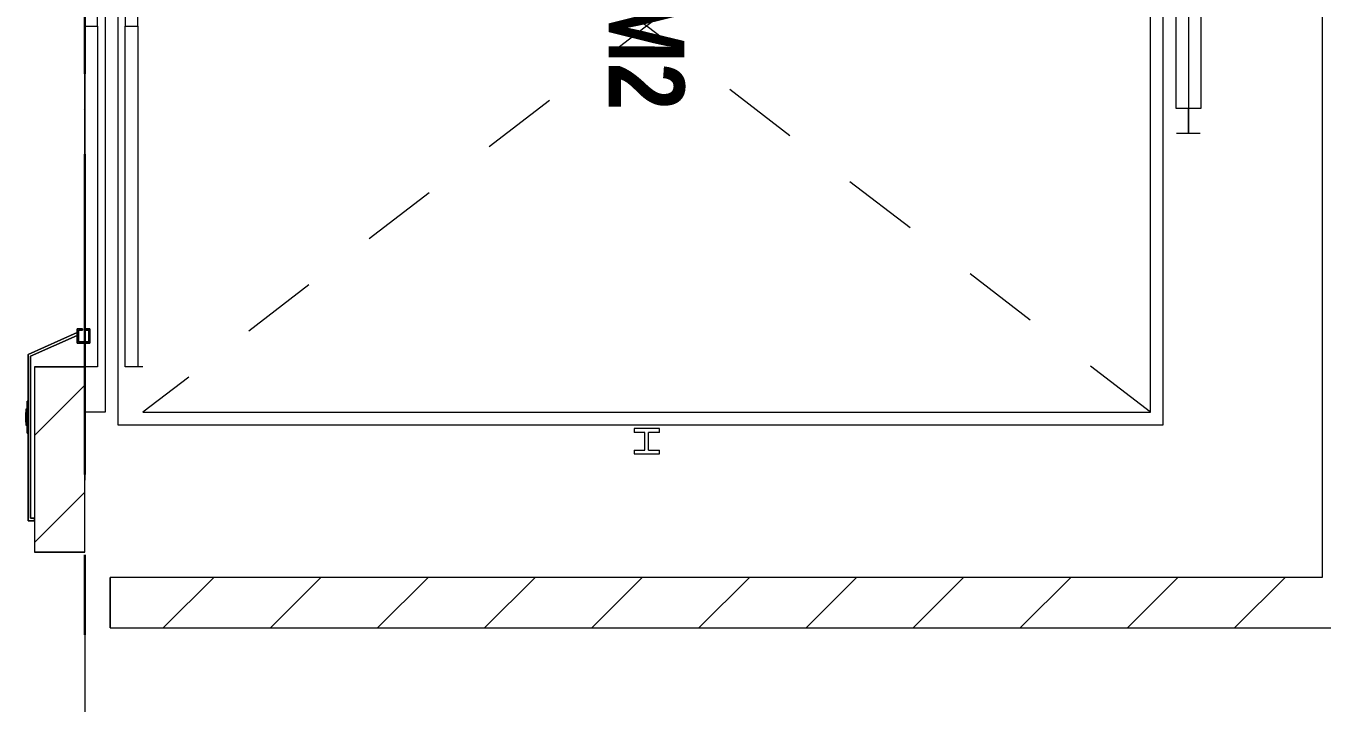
# Model space of a CAD drawing. Header units: millimetres. Extents: x -4000 to 187956, y -58990 to 162485.
# Drawn here: x 32766 to 37899, y 10102 to 12785 of the extents above; entities that cross this region are included whole.
import ezdxf

# ---------------------------------------------------------------- set-up
doc = ezdxf.new("R2010")
doc.units = ezdxf.units.MM
for name, pattern in [('Dash', [600, 300, -300]), ('Dash_2_', [635, 317.5, -317.5]), ('Grid Line', [2222.5, 1270, -317.5, 317.5, -317.5]), ('Grid Line 12_5mm', [2150, 1250, -300, 300, -300])]:
    doc.linetypes.add(name, pattern=pattern)
for name, color, linetype, lineweight in [('A-ANNO-NOTE', 131, 'Continuous', 9), ('A-DETL-GENF', 92, 'Continuous', 9), ('A-DOOR', 31, 'Continuous', 13), ('A-DOOR-HDLN', 31, 'Dash_2_', 13), ('A-WALL', 113, 'Continuous', 13), ('A-WALL-PATT', 111, 'Continuous', 13), ('S-GRID', 1, 'Continuous', 30)]:
    doc.layers.add(name, color=color, linetype=linetype, lineweight=lineweight)
doc.styles.add('Arial_B', font='arialbd.ttf', dxfattribs={"width": 0.8, "height": 300})
pattern_1 = [(45, (0, 0), (-212.132, 212.132), [])]

# ---------------------------------------------------------------- blocks, each defined once
blk = doc.blocks.new('VSC-THANG MÁY 2 - 2700-V705-0_000')
at = {"layer": 'A-DOOR', "lineweight": 9, "transparency": 33554534}
h = blk.add_hatch(color=256, dxfattribs=at)
h.paths.add_polyline_path([(1330.9, 85), (1330.9, 135), (1275, 135), (1275, 120), (1280, 120), (1280, 130), (1325.9, 130), (1325.9, 90), (1280, 90), (1280, 105), (1275, 105), (1275, 85)])
h.paths.add_polyline_path([(-1125, 120), (-1125, 135), (-1180.9, 135), (-1180.9, 85), (-1125, 85), (-1125, 105), (-1130, 105), (-1130, 90), (-1175.9, 90), (-1175.9, 130), (-1130, 130), (-1130, 120)])
at = {"layer": 'A-DOOR', "lineweight": 9}
h = blk.add_hatch(dxfattribs=at)
h.set_pattern_fill('FP_23', color=256, style=0, pattern_type=2)
h.set_pattern_definition([(135, (12859.95, -32885), (-449.013, -449.013), []), (135, (12859.95, -32726.25), (-898.026, 6e-14), []), (135, (12859.95, -33043.75), (-898.026, 6e-14), [])])
h.paths.add_polyline_path([(1275, 113), (1275, 115), (75, 115), (75, 113), (427.6, 113)])
h.paths.add_polyline_path([(74.2, 113), (74.2, 115), (-1125, 115), (-1125, 113), (-740.4, 113)])
at = {"layer": 'A-DETL-GENF', "color": 250}
for p, q in [((1670, 2390), (1670, 2290)), ((1685, 2390), (1670, 2390)), ((1685, 2390), (1685, 2347.5)), ((1770, 2390), (1755, 2390)), ((1755, 2347.5), (1755, 2390)), ((1770, 2290), (1770, 2390)), ((1755, 2347.5), (1685, 2347.5)), ((1755, 2332.5), (1685, 2332.5)), ((1685, 2332.5), (1685, 2290)), ((1755, 2290), (1755, 2332.5)), ((1670, 2290), (1685, 2290)), ((1755, 2290), (1770, 2290))]:
    blk.add_line(p, q, dxfattribs=at)
at = {"layer": 'A-DOOR', "lineweight": 9}
blk.add_line((1605, 4335), (-1455, 4335), dxfattribs=at)
at = {"layer": 'A-DOOR', "color": 5, "lineweight": 15}
for p, q in [((1275, 115), (75, 115)), ((75, 115), (75, 113)), ((75, 113), (1275, 113)), ((1330.9, 135), (1275, 135)), ((1275, 135), (1275, 120)), ((1275, 120), (1280, 120)), ((1275, 113), (1275, 115)), ((1280, 105), (1275, 105)), ((1275, 105), (1275, 85)), ((1280, 120), (1280, 130)), ((1280, 130), (1325.9, 130)), ((1280, 90), (1280, 105)), ((1325.9, 130), (1325.9, 90)), ((1330.9, 85), (1330.9, 135)), ((1275, 85), (1330.9, 85)), ((1325.9, 90), (1280, 90)), ((1300.6, 85), (1289.7, 85)), ((1289.7, 85), (1376.5, -110)), ((1383, -100), (1300.6, 85)), ((2025, -100), (1383, -100)), ((2025, -85), (2025, -100)), ((2035, -110), (2035, -85)), ((1376.5, -110), (1561.5, -110)), ((1561.5, -110), (1688.5, -110)), ((1561.5, -110), (1561.5, -113.2)), ((1688.5, -113.2), (1561.5, -113.2)), ((1593.3, -113.2), (1593.3, -116.3)), ((1593.3, -116.3), (1597.5, -116.3)), ((1593.4, -116.3), (1593.4, -118.5)), ((1593.4, -118.5), (1594.5, -118.5)), ((1593.4, -118.5), (1656.9, -118.5)), ((1594.8, -113.2), (1594.8, -114.8)), ((1597.7, -116.3), (1602.5, -116.3)), ((1602.7, -116.3), (1609.1, -116.3)), ((1616.8, -116.3), (1609.3, -116.3)), ((1609.3, -116.3), (1616.8, -116.3)), ((1625, -116.3), (1617, -116.3)), ((1656.9, -116.3), (1625.2, -116.3)), ((1655.2, -114.8), (1655.2, -113.2)), ((1655.7, -116.3), (1656.8, -116.3)), ((1655.9, -118.5), (1656.9, -118.5)), ((1656.8, -116.3), (1656.8, -113.2)), ((1656.9, -118.5), (1656.9, -116.3)), ((1688.5, -113.2), (1688.5, -110)), ((1688.5, -110), (2035, -110))]:
    blk.add_line(p, q, dxfattribs=at)
at = {"layer": 'A-DOOR', "color": 171, "lineweight": 15}
for p, q in [((75, 115), (75, 113)), ((1275, 115), (75, 115)), ((75, 113), (1275, 113)), ((1275, 115), (1275, 113)), ((1376.5, -110), (1289.7, 85)), ((1300.6, 85), (1383, -100)), ((1383, -100), (2025, -100)), ((2035, -85), (2025, -85)), ((2025, -100), (2025, -85)), ((2035, -85), (2035, -110)), ((1561.5, -110), (1376.5, -110)), ((1561.5, -110), (1561.5, -113.2)), ((1561.5, -110), (1593.3, -110)), ((1561.5, -113.2), (1593.3, -113.2)), ((1593.3, -110), (1593.3, -113.2)), ((1652.5, -110), (1593.3, -110)), ((1593.3, -113.2), (1593.3, -116.3)), ((1593.3, -116.3), (1594.3, -116.3)), ((1593.3, -116.3), (1594.3, -116.3)), ((1594.5, -116.3), (1593.4, -116.3)), ((1594.5, -116.3), (1593.4, -116.3)), ((1597.4, -116.3), (1594.5, -116.3)), ((1594.8, -110), (1594.8, -113.2)), ((1595.4, -118.5), (1608.6, -118.5)), ((1595.5, -114.8), (1595.9, -114.8)), ((1595.5, -114.8), (1598.7, -114.8)), ((1602.5, -116.3), (1597.7, -116.3)), ((1598.9, -114.8), (1602.4, -114.8)), ((1609.1, -116.3), (1602.7, -116.3)), ((1604.1, -114.8), (1609.1, -114.8)), ((1608.7, -118.5), (1606.1, -118.5)), ((1608.7, -118.5), (1606.1, -118.5)), ((1638.7, -118.5), (1609.2, -118.5)), ((1641.1, -118.5), (1609.2, -118.5)), ((1611, -114.8), (1616.8, -114.8)), ((1617, -116.3), (1625, -116.3)), ((1617.2, -114.8), (1632.8, -114.8)), ((1625.2, -116.3), (1633.2, -116.3)), ((1633.2, -114.8), (1640.1, -114.8)), ((1633.4, -116.3), (1640.9, -116.3)), ((1641.1, -118.5), (1638.7, -118.5)), ((1640.9, -114.8), (1646.3, -114.8)), ((1641.1, -116.3), (1647.5, -116.3)), ((1643.6, -118.5), (1641.7, -118.5)), ((1644.2, -118.5), (1641.7, -118.5)), ((1641.7, -118.5), (1655.9, -118.5)), ((1644.2, -118.5), (1643.6, -118.5)), ((1647.6, -114.8), (1652.7, -114.8)), ((1647.7, -116.3), (1652.5, -116.3)), ((1656.8, -110), (1652.5, -110)), ((1652.7, -116.3), (1655.7, -116.3)), ((1654.1, -114.8), (1655.2, -114.8)), ((1654.1, -114.8), (1655.2, -114.8)), ((1655.2, -113.2), (1655.2, -110)), ((1655.7, -116.3), (1656.8, -116.3)), ((1655.7, -116.3), (1656.8, -116.3)), ((1656.9, -116.3), (1655.9, -116.3)), ((1656.8, -113.2), (1656.8, -110)), ((1656.8, -110), (1688.5, -110)), ((1656.8, -113.2), (1688.5, -113.2)), ((1656.8, -116.3), (1656.8, -113.2)), ((1688.5, -110), (1688.5, -113.2)), ((2035, -110), (1688.5, -110))]:
    blk.add_line(p, q, dxfattribs=at)
at = {"layer": 'A-DOOR', "color": 172, "lineweight": 15}
for p, q in [((1275, 120), (1275, 135)), ((1275, 135), (1330.9, 135)), ((1280, 120), (1275, 120)), ((1275, 85), (1275, 105)), ((1275, 105), (1280, 105)), ((1325.9, 130), (1280, 130)), ((1280, 130), (1280, 120)), ((1280, 105), (1280, 90)), ((1325.9, 90), (1325.9, 130)), ((1330.9, 135), (1330.9, 85)), ((1289.7, 85), (1275, 85)), ((1280, 90), (1325.9, 90)), ((1330.9, 85), (1300.6, 85))]:
    blk.add_line(p, q, dxfattribs=at)
at = {"layer": 'A-DOOR', "color": 175, "lineweight": 15}
for p, q in [((1300.6, 85), (1289.7, 85)), ((1289.7, 85), (1300.6, 85))]:
    blk.add_line(p, q, dxfattribs=at)
at = {"layer": 'A-DOOR', "color": 161, "lineweight": 15}
for p, q in [((2035, -85), (2025, -85)), ((1593.3, -110), (1561.5, -110)), ((1593.3, -110), (1561.5, -110)), ((1593.3, -110), (1593.3, -113.2)), ((1594.3, -110), (1593.3, -110)), ((1594.3, -110), (1593.3, -110)), ((1593.3, -113.2), (1593.3, -116.3)), ((1593.3, -116.3), (1594.3, -116.3)), ((1593.3, -116.3), (1594.3, -116.3)), ((1594.5, -118.5), (1595.4, -118.5)), ((1602.4, -110), (1594.8, -110)), ((1595.9, -110), (1594.8, -110)), ((1594.8, -110), (1595.9, -110)), ((1594.8, -110), (1602.4, -110)), ((1594.8, -113.2), (1594.8, -114.8)), ((1594.8, -113.2), (1594.8, -114.8)), ((1594.8, -114.8), (1595.5, -114.8)), ((1594.8, -114.8), (1595.5, -114.8)), ((1597.3, -116.3), (1594.8, -116.3)), ((1597.3, -116.3), (1594.8, -116.3)), ((1595.9, -114.8), (1598.7, -114.8)), ((1602.4, -116.3), (1597.5, -116.3)), ((1602.4, -116.3), (1597.5, -116.3)), ((1598.9, -114.8), (1602.4, -114.8)), ((1609.1, -110), (1603.7, -110)), ((1603.7, -110), (1609.1, -110)), ((1609.1, -116.3), (1603.7, -116.3)), ((1608.6, -116.3), (1603.7, -116.3)), ((1604.1, -114.8), (1609.1, -114.8)), ((1606.1, -116.3), (1608.7, -116.3)), ((1606.1, -116.3), (1608.7, -116.3)), ((1609.2, -116.3), (1615.7, -116.3)), ((1609.2, -116.3), (1615.7, -116.3)), ((1609.3, -118.5), (1641.1, -118.5)), ((1616.8, -110), (1609.9, -110)), ((1609.9, -110), (1616.8, -110)), ((1616.8, -116.3), (1609.9, -116.3)), ((1611, -114.8), (1616.8, -114.8)), ((1616.9, -116.3), (1625, -116.3)), ((1616.9, -116.3), (1625, -116.3)), ((1632.8, -110), (1617.2, -110)), ((1617.2, -110), (1632.8, -110)), ((1617.2, -114.8), (1618.8, -114.8)), ((1625, -116.3), (1617.2, -116.3)), ((1620.8, -114.8), (1619.6, -114.8)), ((1619.6, -114.8), (1620.8, -114.8)), ((1620.8, -113.3), (1620.8, -114.8)), ((1622.5, -114.8), (1620.8, -114.8)), ((1620.8, -114.8), (1622.5, -114.8)), ((1622.5, -114.8), (1622.5, -113.2)), ((1622.5, -113.2), (1622.5, -114.8)), ((1622.5, -113.2), (1622.5, -114.8)), ((1622.5, -114.8), (1627.1, -114.8)), ((1627.1, -114.8), (1622.5, -114.8)), ((1625.2, -116.3), (1633.3, -116.3)), ((1625.2, -116.3), (1633.3, -116.3)), ((1632.8, -116.3), (1625.2, -116.3)), ((1627.5, -113.2), (1627.5, -114.4)), ((1627.5, -113.2), (1627.5, -114.4)), ((1627.5, -113.2), (1627.5, -114.4)), ((1627.5, -114.8), (1629.2, -114.8)), ((1629.2, -114.8), (1627.5, -114.8)), ((1629.2, -113.2), (1629.2, -114.8)), ((1629.2, -114.8), (1630.4, -114.8)), ((1630.4, -114.8), (1629.2, -114.8)), ((1630.4, -113.2), (1630.4, -114.8)), ((1630.4, -114.8), (1632.8, -114.8)), ((1640.1, -110), (1633.2, -110)), ((1633.2, -110), (1640.1, -110)), ((1633.2, -114.8), (1640.1, -114.8)), ((1640.1, -116.3), (1633.4, -116.3)), ((1633.5, -116.3), (1641, -116.3)), ((1633.5, -116.3), (1641, -116.3)), ((1646.3, -110), (1640.9, -110)), ((1640.9, -110), (1646.3, -110)), ((1640.9, -114.8), (1646.3, -114.8)), ((1646.3, -116.3), (1641.1, -116.3)), ((1641.7, -116.3), (1644.2, -116.3)), ((1641.7, -116.3), (1644.2, -116.3)), ((1646.3, -116.3), (1641.8, -116.3)), ((1655.2, -110), (1647.6, -110)), ((1647.6, -110), (1655.2, -110)), ((1647.6, -114.8), (1652.7, -114.8)), ((1652.7, -116.3), (1647.8, -116.3)), ((1652.7, -116.3), (1647.8, -116.3)), ((1655.2, -116.3), (1652.9, -116.3)), ((1655.2, -116.3), (1652.9, -116.3)), ((1655.2, -110), (1654.1, -110)), ((1654.1, -110), (1655.2, -110)), ((1655.2, -114.8), (1655.2, -113.2)), ((1655.2, -114.8), (1655.2, -113.2)), ((1656.8, -110), (1655.7, -110)), ((1656.8, -110), (1655.7, -110)), ((1655.7, -116.3), (1656.8, -116.3)), ((1655.7, -116.3), (1656.8, -116.3)), ((1688.5, -110), (1656.8, -110)), ((1656.8, -113.2), (1656.8, -110)), ((1688.5, -110), (1656.8, -110)), ((1656.8, -116.3), (1656.8, -113.2))]:
    blk.add_line(p, q, dxfattribs=at)
at = {"layer": 'A-DOOR', "color": 151, "lineweight": 15}
for p, q in [((1594.3, -110), (1593.3, -110)), ((1593.3, -110), (1593.3, -113.2)), ((1594.3, -110), (1593.3, -110)), ((1593.3, -116.3), (1594.3, -116.3)), ((1595.4, -116.3), (1594.5, -116.3)), ((1594.8, -110), (1594.8, -113.2)), ((1594.8, -110), (1594.8, -113.2)), ((1595.5, -114.8), (1595.9, -114.8)), ((1595.5, -114.8), (1595.9, -114.8)), ((1595.5, -114.8), (1595.9, -114.8)), ((1595.5, -114.8), (1595.9, -114.8)), ((1597.4, -116.3), (1595.6, -116.3)), ((1595.6, -116.3), (1597.5, -116.3)), ((1595.6, -116.3), (1597.5, -116.3)), ((1598.9, -110), (1595.9, -110)), ((1595.9, -110), (1598.9, -110)), ((1602.5, -116.3), (1597.7, -116.3)), ((1597.7, -116.3), (1602.5, -116.3)), ((1597.7, -116.3), (1602.5, -116.3)), ((1602.4, -110), (1598.9, -110)), ((1598.9, -110), (1602.4, -110)), ((1608.6, -116.3), (1603.6, -116.3)), ((1603.6, -116.3), (1608.6, -116.3)), ((1603.6, -116.3), (1608.6, -116.3)), ((1609.1, -110), (1603.7, -110)), ((1603.7, -110), (1609.1, -110)), ((1616.8, -110), (1609.9, -110)), ((1609.9, -110), (1616.8, -110)), ((1615.6, -116.3), (1609.9, -116.3)), ((1619.6, -110), (1617.2, -110)), ((1617.2, -110), (1619.6, -110)), ((1625, -116.3), (1617.2, -116.3)), ((1620.8, -110), (1619.6, -110)), ((1619.6, -110), (1620.8, -110)), ((1619.6, -110), (1619.6, -113.2)), ((1620.8, -110), (1619.6, -110)), ((1619.6, -110), (1620.8, -110)), ((1619.6, -110), (1619.6, -113.2)), ((1619.6, -114.8), (1620.7, -114.8)), ((1622.5, -110), (1620.8, -110)), ((1620.8, -110), (1622.5, -110)), ((1620.8, -110), (1620.8, -112.6)), ((1622.5, -110), (1620.8, -110)), ((1620.8, -110), (1622.5, -110)), ((1620.8, -110), (1620.8, -112.6)), ((1622.5, -113.2), (1620.9, -113.2)), ((1620.9, -113.2), (1622.5, -113.2)), ((1621.2, -113.2), (1621.2, -114.8)), ((1622.5, -114.8), (1621.2, -114.8)), ((1621.2, -114.8), (1622.5, -114.8)), ((1622.5, -110), (1627.5, -110)), ((1627.5, -110), (1622.5, -110)), ((1622.5, -111.5), (1622.5, -110)), ((1622.5, -110), (1622.5, -111.5)), ((1622.5, -110), (1622.5, -111.5)), ((1622.5, -110), (1627.5, -110)), ((1627.5, -110), (1622.5, -110)), ((1622.5, -111.5), (1622.5, -110)), ((1622.5, -110), (1622.5, -111.5)), ((1622.5, -110), (1622.5, -111.5)), ((1622.5, -113.2), (1622.5, -111.9)), ((1622.5, -111.9), (1622.5, -113.2)), ((1622.5, -111.9), (1622.5, -113.2)), ((1622.5, -113.2), (1622.5, -111.9)), ((1622.5, -111.9), (1622.5, -113.2)), ((1622.5, -111.9), (1622.5, -113.2)), ((1622.5, -113.2), (1622.5, -114.8)), ((1622.5, -113.2), (1627.5, -113.2)), ((1627.5, -113.2), (1622.5, -113.2)), ((1622.5, -114.8), (1625, -114.8)), ((1625, -114.8), (1627.1, -114.8)), ((1632.8, -116.3), (1625.2, -116.3)), ((1627.5, -110), (1629.2, -110)), ((1629.2, -110), (1627.5, -110)), ((1627.5, -110), (1627.5, -113.2)), ((1627.5, -110), (1627.5, -113.2)), ((1627.5, -110), (1627.5, -113.2)), ((1627.5, -110), (1629.2, -110)), ((1629.2, -110), (1627.5, -110)), ((1627.5, -110), (1627.5, -113.2)), ((1627.5, -110), (1627.5, -113.2)), ((1627.5, -110), (1627.5, -113.2)), ((1627.5, -113.2), (1627.5, -114.4)), ((1627.5, -114.8), (1628.8, -114.8)), ((1628.8, -114.8), (1627.5, -114.8)), ((1627.6, -113.2), (1629.1, -113.2)), ((1629.1, -113.2), (1627.6, -113.2)), ((1628.8, -113.4), (1628.8, -114.8)), ((1629.2, -110), (1630.4, -110)), ((1630.4, -110), (1629.2, -110)), ((1629.2, -110), (1629.2, -112.2)), ((1629.2, -110), (1630.4, -110)), ((1630.4, -110), (1629.2, -110)), ((1629.2, -110), (1629.2, -112.2)), ((1629.2, -113.2), (1630.4, -113.2)), ((1630.4, -113.2), (1629.2, -113.2)), ((1629.3, -114.8), (1630.4, -114.8)), ((1632.8, -110), (1630.4, -110)), ((1630.4, -110), (1630.4, -111.5)), ((1630.4, -110), (1630.4, -111.5)), ((1630.4, -110), (1632.8, -110)), ((1640.1, -110), (1633.2, -110)), ((1633.2, -110), (1640.1, -110)), ((1640.1, -116.3), (1633.4, -116.3)), ((1646.3, -110), (1640.9, -110)), ((1640.9, -110), (1646.3, -110)), ((1646.4, -116.3), (1641.7, -116.3)), ((1641.8, -116.3), (1646.4, -116.3)), ((1641.8, -116.3), (1646.4, -116.3)), ((1651.1, -110), (1647.6, -110)), ((1647.6, -110), (1651.1, -110)), ((1652.5, -116.3), (1647.6, -116.3)), ((1647.7, -116.3), (1652.5, -116.3)), ((1647.7, -116.3), (1652.5, -116.3)), ((1654.1, -110), (1651.1, -110)), ((1651.1, -110), (1654.1, -110)), ((1654.4, -116.3), (1652.7, -116.3)), ((1652.7, -116.3), (1654.4, -116.3)), ((1652.7, -116.3), (1654.4, -116.3)), ((1654.1, -114.8), (1655.2, -114.8)), ((1654.1, -114.8), (1655.2, -114.8)), ((1654.1, -114.8), (1655.2, -114.8)), ((1654.1, -114.8), (1655.2, -114.8)), ((1655.2, -113.2), (1655.2, -111)), ((1655.2, -113.2), (1655.2, -111)), ((1656.8, -110), (1655.7, -110)), ((1656.8, -110), (1655.7, -110)), ((1655.7, -116.3), (1656.8, -116.3)), ((1656.8, -113.2), (1656.8, -110))]:
    blk.add_line(p, q, dxfattribs=at)
at = {"layer": 'A-DOOR', "color": 255, "lineweight": 15}
for p, q in [((1594.3, -110), (1593.3, -110)), ((1595.5, -110), (1594.8, -110)), ((1595.5, -110), (1594.8, -110)), ((1595.5, -110), (1594.8, -110)), ((1595.5, -110), (1594.8, -110)), ((1594.8, -110), (1595.5, -110)), ((1594.8, -110), (1595.5, -110)), ((1594.8, -113.2), (1594.8, -114.8)), ((1597.3, -116.3), (1594.8, -116.3)), ((1597.3, -116.3), (1594.8, -116.3)), ((1597.5, -110), (1595.6, -110)), ((1597.5, -110), (1595.6, -110)), ((1597.3, -114.8), (1598.7, -114.8)), ((1597.3, -114.8), (1598.7, -114.8)), ((1602.5, -110), (1597.5, -110)), ((1602.5, -110), (1597.5, -110)), ((1598.9, -116.3), (1597.5, -116.3)), ((1602.4, -116.3), (1597.5, -116.3)), ((1598.9, -114.8), (1602.4, -114.8)), ((1598.9, -114.8), (1602.4, -114.8)), ((1602.4, -116.3), (1598.9, -116.3)), ((1609.1, -110), (1603.6, -110)), ((1609.1, -110), (1603.6, -110)), ((1608.6, -116.3), (1603.7, -116.3)), ((1608.7, -116.3), (1604.4, -116.3)), ((1605.1, -114.8), (1609.1, -114.8)), ((1605.1, -114.8), (1609.1, -114.8)), ((1616.8, -110), (1609.9, -110)), ((1616.8, -110), (1609.9, -110)), ((1615.6, -116.3), (1609.9, -116.3)), ((1609.9, -116.3), (1615.6, -116.3)), ((1609.9, -116.3), (1615.6, -116.3)), ((1611.7, -114.8), (1616.8, -114.8)), ((1611.7, -114.8), (1616.8, -114.8)), ((1619.6, -110), (1617.2, -110)), ((1619.6, -110), (1617.2, -110)), ((1617.2, -114.8), (1618.8, -114.8)), ((1617.2, -114.8), (1618.8, -114.8)), ((1625, -116.3), (1617.2, -116.3)), ((1617.2, -116.3), (1625, -116.3)), ((1617.2, -116.3), (1625, -116.3)), ((1622.5, -110), (1621.2, -110)), ((1621.2, -110), (1622.5, -110)), ((1621.2, -110), (1621.2, -112.3)), ((1622.5, -110), (1621.2, -110)), ((1621.2, -110), (1622.5, -110)), ((1621.2, -110), (1621.2, -112.3)), ((1622.5, -113.2), (1621.2, -113.2)), ((1621.2, -113.2), (1622.5, -113.2)), ((1622.5, -114.8), (1621.2, -114.8)), ((1621.2, -114.8), (1622.5, -114.8)), ((1622.5, -110), (1622.5, -111.5)), ((1622.5, -110), (1622.5, -111.5)), ((1622.5, -111.9), (1622.5, -113.2)), ((1622.5, -111.9), (1622.5, -113.2)), ((1622.5, -113.2), (1622.5, -114.8)), ((1625, -116.3), (1625, -114.8)), ((1632.8, -116.3), (1625.2, -116.3)), ((1625.2, -116.3), (1632.8, -116.3)), ((1625.2, -116.3), (1632.8, -116.3)), ((1627.5, -110), (1628.8, -110)), ((1628.8, -110), (1627.5, -110)), ((1627.5, -110), (1627.5, -113.2)), ((1627.5, -110), (1628.8, -110)), ((1628.8, -110), (1627.5, -110)), ((1627.5, -110), (1627.5, -113.2)), ((1627.5, -113.2), (1627.5, -114.4)), ((1627.5, -114.8), (1628.8, -114.8)), ((1628.8, -114.8), (1627.5, -114.8)), ((1628.8, -110), (1628.8, -112.5)), ((1628.8, -110), (1628.8, -112.5)), ((1632.8, -110), (1630.4, -110)), ((1632.8, -110), (1630.4, -110)), ((1630.4, -114.8), (1632.8, -114.8)), ((1630.4, -114.8), (1632.8, -114.8)), ((1640.1, -110), (1633.2, -110)), ((1640.1, -110), (1633.2, -110)), ((1633.2, -114.8), (1634.7, -114.8)), ((1633.2, -114.8), (1634.7, -114.8)), ((1640.1, -116.3), (1633.4, -116.3)), ((1633.4, -116.3), (1640.1, -116.3)), ((1633.4, -116.3), (1640.1, -116.3)), ((1635.2, -114.8), (1640.1, -114.8)), ((1635.2, -114.8), (1640.1, -114.8)), ((1646.4, -110), (1640.9, -110)), ((1646.4, -110), (1640.9, -110)), ((1645.6, -116.3), (1641.7, -116.3)), ((1646.3, -116.3), (1641.8, -116.3)), ((1642.7, -114.8), (1646.3, -114.8)), ((1642.7, -114.8), (1646.3, -114.8)), ((1645.6, -114.8), (1645.6, -116.3)), ((1652.5, -110), (1647.5, -110)), ((1654.4, -110), (1647.5, -110)), ((1647.7, -114.8), (1651.1, -114.8)), ((1647.7, -114.8), (1651.1, -114.8)), ((1652.7, -116.3), (1647.8, -116.3)), ((1652.7, -116.3), (1647.8, -116.3)), ((1654.4, -110), (1652.5, -110)), ((1655.2, -116.3), (1652.9, -116.3)), ((1655.2, -116.3), (1652.9, -116.3)), ((1655.2, -110), (1654.1, -110)), ((1655.2, -110), (1654.1, -110)), ((1655.2, -110), (1654.1, -110)), ((1655.2, -110), (1654.1, -110)), ((1654.1, -110), (1655.2, -110)), ((1654.1, -110), (1655.2, -110)), ((1655.2, -114.8), (1655.2, -113.2)), ((1656.8, -110), (1655.7, -110))]:
    blk.add_line(p, q, dxfattribs=at)
at = {"layer": 'A-DOOR', "color": 90, "lineweight": 15}
for p, q in [((1594.8, -110), (1594.8, -113.2)), ((1595.5, -110), (1594.8, -110)), ((1595.5, -110), (1594.8, -110)), ((1594.8, -110), (1595.5, -110)), ((1594.8, -110), (1595.5, -110)), ((1594.8, -114.8), (1595.5, -114.8)), ((1594.8, -114.8), (1595.5, -114.8)), ((1594.8, -114.8), (1595.5, -114.8)), ((1594.8, -114.8), (1595.5, -114.8)), ((1594.8, -114.8), (1595.5, -114.8)), ((1594.8, -114.8), (1595.5, -114.8)), ((1595.9, -116.3), (1594.8, -116.3)), ((1595.9, -116.3), (1594.8, -116.3)), ((1595.9, -110), (1595.5, -110)), ((1595.9, -110), (1595.5, -110)), ((1595.9, -110), (1595.5, -110)), ((1595.9, -110), (1595.5, -110)), ((1595.5, -110), (1595.9, -110)), ((1595.5, -110), (1595.9, -110)), ((1595.9, -110), (1595.5, -110)), ((1595.9, -110), (1595.5, -110)), ((1595.5, -110), (1595.9, -110)), ((1595.5, -110), (1595.9, -110)), ((1595.5, -114.8), (1595.9, -114.8)), ((1595.5, -114.8), (1595.9, -114.8)), ((1597.5, -110), (1595.6, -110)), ((1597.5, -110), (1595.6, -110)), ((1597.5, -110), (1595.6, -110)), ((1595.6, -116.3), (1597.5, -116.3)), ((1595.6, -116.3), (1597.5, -116.3)), ((1595.6, -116.3), (1597.5, -116.3)), ((1602.5, -110), (1595.9, -110)), ((1598.9, -110), (1595.9, -110)), ((1598.9, -110), (1595.9, -110)), ((1598.9, -110), (1595.9, -110)), ((1598.9, -110), (1595.9, -110)), ((1595.9, -110), (1598.9, -110)), ((1595.9, -110), (1598.9, -110)), ((1598.9, -110), (1595.9, -110)), ((1598.9, -110), (1595.9, -110)), ((1595.9, -110), (1598.9, -110)), ((1595.9, -110), (1598.9, -110)), ((1595.9, -110), (1598.9, -110)), ((1602.5, -110), (1595.9, -110)), ((1597.3, -116.3), (1595.9, -116.3)), ((1597.3, -116.3), (1595.9, -116.3)), ((1597.3, -114.8), (1598.7, -114.8)), ((1597.3, -114.8), (1598.7, -114.8)), ((1597.3, -114.8), (1598.7, -114.8)), ((1597.3, -114.8), (1598.7, -114.8)), ((1602.5, -110), (1597.5, -110)), ((1602.5, -110), (1597.5, -110)), ((1602.5, -110), (1597.5, -110)), ((1597.5, -113.2), (1598.9, -113.2)), ((1598.9, -116.3), (1597.5, -116.3)), ((1598.9, -116.3), (1597.5, -116.3)), ((1597.7, -116.3), (1602.5, -116.3)), ((1597.7, -116.3), (1602.5, -116.3)), ((1597.7, -116.3), (1602.5, -116.3)), ((1602.4, -110), (1598.9, -110)), ((1602.4, -110), (1598.9, -110)), ((1602.4, -110), (1598.9, -110)), ((1602.4, -110), (1598.9, -110)), ((1598.9, -110), (1602.4, -110)), ((1598.9, -110), (1602.4, -110)), ((1602.4, -110), (1598.9, -110)), ((1602.4, -110), (1598.9, -110)), ((1598.9, -110), (1602.4, -110)), ((1598.9, -110), (1602.4, -110)), ((1598.9, -110), (1602.5, -110)), ((1598.9, -114.8), (1602.4, -114.8)), ((1598.9, -114.8), (1602.4, -114.8)), ((1598.9, -114.8), (1602.4, -114.8)), ((1598.9, -114.8), (1602.4, -114.8)), ((1602.4, -116.3), (1598.9, -116.3)), ((1602.4, -116.3), (1598.9, -116.3)), ((1601.3, -113.2), (1602.5, -113.2)), ((1609.1, -110), (1603.6, -110)), ((1609.1, -110), (1603.6, -110)), ((1609.1, -110), (1603.6, -110)), ((1609.1, -110), (1603.7, -110)), ((1609.1, -110), (1603.7, -110)), ((1609.1, -110), (1603.7, -110)), ((1609.1, -110), (1603.7, -110)), ((1609.1, -110), (1603.7, -110)), ((1603.7, -110), (1609.1, -110)), ((1603.7, -110), (1609.1, -110)), ((1609.1, -110), (1603.7, -110)), ((1609.1, -110), (1603.7, -110)), ((1603.7, -110), (1609.1, -110)), ((1603.7, -110), (1609.1, -110)), ((1603.7, -110), (1609.1, -110)), ((1609.1, -110), (1603.7, -110)), ((1604.2, -116.3), (1608.6, -116.3)), ((1604.2, -116.3), (1608.6, -116.3)), ((1604.2, -116.3), (1608.6, -116.3)), ((1608.6, -116.3), (1604.3, -116.3)), ((1608.6, -116.3), (1604.3, -116.3)), ((1608.6, -116.3), (1604.3, -116.3)), ((1604.4, -113.2), (1605.8, -113.2)), ((1605.8, -113.2), (1604.4, -113.2)), ((1604.4, -113.2), (1605.8, -113.2)), ((1605.8, -113.2), (1604.4, -113.2)), ((1604.4, -113.2), (1605.8, -113.2)), ((1608.7, -116.3), (1604.4, -116.3)), ((1604.4, -116.3), (1608.7, -116.3)), ((1604.4, -116.3), (1608.7, -116.3)), ((1605.1, -114.8), (1609.1, -114.8)), ((1605.1, -114.8), (1609.1, -114.8)), ((1605.1, -114.8), (1609.1, -114.8)), ((1605.1, -114.8), (1609.1, -114.8)), ((1606.8, -113.2), (1609.1, -113.2)), ((1609.1, -113.2), (1606.8, -113.2)), ((1606.8, -113.2), (1609.1, -113.2)), ((1609.1, -113.2), (1606.8, -113.2)), ((1606.8, -113.2), (1609.1, -113.2)), ((1616.8, -110), (1609.9, -110)), ((1616.8, -110), (1609.9, -110)), ((1616.8, -110), (1609.9, -110)), ((1616.8, -110), (1609.9, -110)), ((1616.8, -110), (1609.9, -110)), ((1616.8, -110), (1609.9, -110)), ((1609.9, -110), (1616.8, -110)), ((1609.9, -110), (1616.8, -110)), ((1616.8, -110), (1609.9, -110)), ((1616.8, -110), (1609.9, -110)), ((1616.8, -110), (1609.9, -110)), ((1616.8, -110), (1609.9, -110)), ((1609.9, -110), (1616.8, -110)), ((1609.9, -110), (1616.8, -110)), ((1609.9, -110), (1616.8, -110)), ((1616.8, -110), (1609.9, -110)), ((1609.9, -113.2), (1612.3, -113.2)), ((1612.3, -113.2), (1609.9, -113.2)), ((1609.9, -113.2), (1612.3, -113.2)), ((1612.3, -113.2), (1609.9, -113.2)), ((1609.9, -113.2), (1612.3, -113.2)), ((1615.7, -116.3), (1609.9, -116.3)), ((1609.9, -116.3), (1615.7, -116.3)), ((1615.7, -116.3), (1609.9, -116.3)), ((1609.9, -116.3), (1615.7, -116.3)), ((1609.9, -116.3), (1615.6, -116.3)), ((1615.6, -116.3), (1609.9, -116.3)), ((1615.6, -116.3), (1609.9, -116.3)), ((1609.9, -116.3), (1615.6, -116.3)), ((1609.9, -116.3), (1615.6, -116.3)), ((1615.6, -116.3), (1609.9, -116.3)), ((1615.6, -116.3), (1609.9, -116.3)), ((1611.7, -114.8), (1616.8, -114.8)), ((1611.7, -114.8), (1616.8, -114.8)), ((1611.7, -114.8), (1616.8, -114.8)), ((1611.7, -114.8), (1616.8, -114.8)), ((1613.6, -113.2), (1616.8, -113.2)), ((1616.8, -113.2), (1613.6, -113.2)), ((1613.6, -113.2), (1616.8, -113.2)), ((1616.8, -113.2), (1613.6, -113.2)), ((1613.6, -113.2), (1616.8, -113.2)), ((1619.6, -110), (1617.2, -110)), ((1619.6, -110), (1617.2, -110)), ((1619.6, -110), (1617.2, -110)), ((1619.6, -110), (1617.2, -110)), ((1619.6, -110), (1617.2, -110)), ((1619.6, -110), (1617.2, -110)), ((1617.2, -110), (1619.6, -110)), ((1617.2, -110), (1619.6, -110)), ((1619.6, -110), (1617.2, -110)), ((1619.6, -110), (1617.2, -110)), ((1619.6, -110), (1617.2, -110)), ((1619.6, -110), (1617.2, -110)), ((1617.2, -110), (1619.6, -110)), ((1617.2, -110), (1619.6, -110)), ((1617.2, -110), (1619.6, -110)), ((1619.6, -110), (1617.2, -110)), ((1617.2, -113.2), (1619.6, -113.2)), ((1619.6, -113.2), (1617.2, -113.2)), ((1617.2, -113.2), (1619.6, -113.2)), ((1619.6, -113.2), (1617.2, -113.2)), ((1617.2, -113.2), (1619.6, -113.2)), ((1617.2, -114.8), (1618.8, -114.8)), ((1617.2, -114.8), (1618.8, -114.8)), ((1617.2, -114.8), (1618.8, -114.8)), ((1617.2, -114.8), (1618.8, -114.8)), ((1625, -116.3), (1617.2, -116.3)), ((1617.2, -116.3), (1625, -116.3)), ((1625, -116.3), (1617.2, -116.3)), ((1617.2, -116.3), (1625, -116.3)), ((1617.2, -116.3), (1625, -116.3)), ((1625, -116.3), (1617.2, -116.3)), ((1625, -116.3), (1617.2, -116.3)), ((1617.2, -116.3), (1625, -116.3)), ((1617.2, -116.3), (1625, -116.3)), ((1625, -116.3), (1617.2, -116.3)), ((1625, -116.3), (1617.2, -116.3)), ((1620.7, -110), (1619.6, -110)), ((1620.8, -110), (1619.6, -110)), ((1620.7, -110), (1619.6, -110)), ((1620.7, -110), (1619.6, -110)), ((1620.7, -110), (1619.6, -110)), ((1620.7, -110), (1619.6, -110)), ((1620.7, -110), (1619.6, -110)), ((1620.7, -110), (1619.6, -110)), ((1619.6, -110), (1620.7, -110)), ((1619.6, -110), (1620.7, -110)), ((1620.7, -110), (1619.6, -110)), ((1619.6, -110), (1620.7, -110)), ((1620.7, -110), (1619.6, -110)), ((1620.7, -110), (1619.6, -110)), ((1620.7, -110), (1619.6, -110)), ((1620.7, -110), (1619.6, -110)), ((1619.6, -110), (1620.7, -110)), ((1619.6, -110), (1620.7, -110)), ((1619.6, -110), (1620.8, -110)), ((1620.8, -110), (1619.6, -110)), ((1619.6, -114.8), (1620.7, -114.8)), ((1619.6, -114.8), (1620.7, -114.8)), ((1619.6, -114.8), (1620.7, -114.8)), ((1619.6, -114.8), (1620.7, -114.8)), ((1619.6, -114.8), (1620.7, -114.8)), ((1619.6, -114.8), (1620.7, -114.8)), ((1622.5, -110), (1621.2, -110)), ((1622.5, -110), (1621.2, -110)), ((1621.2, -110), (1622.5, -110)), ((1622.5, -110), (1621.2, -110)), ((1622.5, -110), (1621.2, -110)), ((1621.2, -110), (1622.5, -110)), ((1622.5, -110), (1621.2, -110)), ((1622.5, -110), (1621.2, -110)), ((1622.5, -110), (1621.2, -110)), ((1622.5, -110), (1621.2, -110)), ((1622.5, -110), (1621.2, -110)), ((1622.5, -110), (1621.2, -110)), ((1621.2, -110), (1622.5, -110)), ((1621.2, -110), (1622.5, -110)), ((1622.5, -110), (1621.2, -110)), ((1621.2, -110), (1622.5, -110)), ((1622.5, -110), (1621.2, -110)), ((1622.5, -110), (1621.2, -110)), ((1622.5, -110), (1621.2, -110)), ((1622.5, -110), (1621.2, -110)), ((1621.2, -110), (1622.5, -110)), ((1621.2, -110), (1622.5, -110)), ((1621.2, -110), (1622.5, -110)), ((1622.5, -110), (1621.2, -110)), ((1621.2, -113.2), (1622.5, -113.2)), ((1622.5, -113.2), (1621.2, -113.2)), ((1621.2, -113.2), (1622.5, -113.2)), ((1622.5, -113.2), (1621.2, -113.2)), ((1621.2, -113.2), (1622.5, -113.2)), ((1622.5, -113.2), (1621.2, -113.2)), ((1621.2, -113.2), (1622.5, -113.2)), ((1621.2, -114.8), (1622.5, -114.8)), ((1621.2, -114.8), (1622.5, -114.8)), ((1621.2, -114.8), (1622.5, -114.8)), ((1621.2, -114.8), (1622.5, -114.8)), ((1621.2, -114.8), (1622.5, -114.8)), ((1621.2, -114.8), (1622.5, -114.8)), ((1621.2, -114.8), (1622.5, -114.8)), ((1625, -110), (1622.5, -110)), ((1622.5, -110), (1622.5, -111.5)), ((1622.5, -110), (1622.5, -111.5)), ((1627.5, -110), (1622.5, -110)), ((1622.5, -110), (1622.5, -111.5)), ((1622.5, -110), (1622.5, -111.5)), ((1625, -110), (1622.5, -110)), ((1625, -110), (1622.5, -110)), ((1627.5, -110), (1622.5, -110)), ((1625, -110), (1622.5, -110)), ((1625, -110), (1622.5, -110)), ((1625, -110), (1622.5, -110)), ((1622.5, -110), (1625, -110)), ((1622.5, -110), (1625, -110)), ((1625, -110), (1622.5, -110)), ((1622.5, -110), (1625, -110)), ((1625, -110), (1622.5, -110)), ((1627.5, -110), (1622.5, -110)), ((1625, -110), (1622.5, -110)), ((1625, -110), (1622.5, -110)), ((1622.5, -110), (1625, -110)), ((1622.5, -110), (1625, -110)), ((1622.5, -110), (1627.5, -110)), ((1627.5, -110), (1622.5, -110)), ((1622.5, -111.9), (1622.5, -113.2)), ((1622.5, -111.9), (1622.5, -113.2)), ((1622.5, -111.9), (1622.5, -113.2)), ((1622.5, -111.9), (1622.5, -113.2)), ((1622.5, -113.2), (1622.5, -114.8)), ((1622.5, -113.2), (1627.5, -113.2)), ((1625, -113.2), (1622.5, -113.2)), ((1622.5, -113.2), (1627.5, -113.2)), ((1627.5, -113.2), (1622.5, -113.2)), ((1622.5, -113.2), (1625, -113.2)), ((1622.5, -114.8), (1625, -114.8)), ((1622.5, -114.8), (1625, -114.8)), ((1622.5, -114.8), (1625, -114.8)), ((1622.5, -114.8), (1625, -114.8)), ((1622.5, -114.8), (1625, -114.8)), ((1622.5, -114.8), (1625, -114.8)), ((1627.5, -110), (1625, -110)), ((1627.5, -110), (1625, -110)), ((1627.5, -110), (1625, -110)), ((1627.5, -110), (1625, -110)), ((1627.5, -110), (1625, -110)), ((1627.5, -110), (1625, -110)), ((1625, -110), (1627.5, -110)), ((1625, -110), (1627.5, -110)), ((1627.5, -110), (1625, -110)), ((1625, -110), (1627.5, -110)), ((1627.5, -110), (1625, -110)), ((1627.5, -110), (1625, -110)), ((1627.5, -110), (1625, -110)), ((1625, -110), (1627.5, -110)), ((1625, -110), (1627.5, -110)), ((1627.5, -113.2), (1625, -113.2)), ((1625, -114.8), (1625, -113.2)), ((1625, -113.2), (1627.5, -113.2)), ((1625, -114.8), (1625, -113.2)), ((1625, -116.3), (1625, -114.8)), ((1625, -114.8), (1627, -114.8)), ((1625, -114.8), (1627, -114.8)), ((1625, -114.8), (1627, -114.8)), ((1625, -114.8), (1627, -114.8)), ((1625, -114.8), (1627, -114.8)), ((1625, -114.8), (1627, -114.8)), ((1625.2, -116.3), (1632.8, -116.3)), ((1632.8, -116.3), (1625.2, -116.3)), ((1625.2, -116.3), (1632.8, -116.3)), ((1632.8, -116.3), (1625.2, -116.3)), ((1625.2, -116.3), (1632.8, -116.3)), ((1632.8, -116.3), (1625.2, -116.3)), ((1632.8, -116.3), (1625.2, -116.3)), ((1625.2, -116.3), (1632.8, -116.3)), ((1625.2, -116.3), (1632.8, -116.3)), ((1632.8, -116.3), (1625.2, -116.3)), ((1632.8, -116.3), (1625.2, -116.3)), ((1628.8, -110), (1627.5, -110)), ((1627.5, -110), (1628.8, -110)), ((1628.8, -110), (1627.5, -110)), ((1627.5, -110), (1627.5, -113.2)), ((1627.5, -110), (1627.5, -113.2)), ((1628.8, -110), (1627.5, -110)), ((1627.5, -110), (1628.8, -110)), ((1628.8, -110), (1627.5, -110)), ((1627.5, -110), (1627.5, -113.2)), ((1627.5, -110), (1627.5, -113.2)), ((1628.8, -110), (1627.5, -110)), ((1628.8, -110), (1627.5, -110)), ((1628.8, -110), (1627.5, -110)), ((1628.8, -110), (1627.5, -110)), ((1628.8, -110), (1627.5, -110)), ((1628.8, -110), (1627.5, -110)), ((1627.5, -110), (1628.8, -110)), ((1627.5, -110), (1628.8, -110)), ((1628.8, -110), (1627.5, -110)), ((1627.5, -110), (1628.8, -110)), ((1628.8, -110), (1627.5, -110)), ((1628.8, -110), (1627.5, -110)), ((1628.8, -110), (1627.5, -110)), ((1628.8, -110), (1627.5, -110)), ((1627.5, -110), (1628.8, -110)), ((1627.5, -110), (1628.8, -110)), ((1627.5, -110), (1628.8, -110)), ((1628.8, -110), (1627.5, -110)), ((1627.5, -113.2), (1627.5, -114.4)), ((1627.5, -114.8), (1628.8, -114.8)), ((1627.5, -114.8), (1628.8, -114.8)), ((1627.5, -114.8), (1628.8, -114.8)), ((1627.5, -114.8), (1628.8, -114.8)), ((1627.5, -114.8), (1628.8, -114.8)), ((1627.5, -114.8), (1628.8, -114.8)), ((1627.5, -114.8), (1628.8, -114.8)), ((1630.4, -110), (1629.2, -110)), ((1629.2, -110), (1630.4, -110)), ((1630.4, -110), (1629.2, -110)), ((1629.2, -113.2), (1630.4, -113.2)), ((1629.2, -113.2), (1630.4, -113.2)), ((1630.4, -113.2), (1629.2, -113.2)), ((1629.2, -113.2), (1630.4, -113.2)), ((1630.4, -113.2), (1629.2, -113.2)), ((1630.4, -110), (1629.3, -110)), ((1630.4, -110), (1629.3, -110)), ((1630.4, -110), (1629.3, -110)), ((1630.4, -110), (1629.3, -110)), ((1630.4, -110), (1629.3, -110)), ((1630.4, -110), (1629.3, -110)), ((1630.4, -110), (1629.3, -110)), ((1629.3, -110), (1630.4, -110)), ((1629.3, -110), (1630.4, -110)), ((1630.4, -110), (1629.3, -110)), ((1629.3, -110), (1630.4, -110)), ((1630.4, -110), (1629.3, -110)), ((1630.4, -110), (1629.3, -110)), ((1630.4, -110), (1629.3, -110)), ((1630.4, -110), (1629.3, -110)), ((1629.3, -110), (1630.4, -110)), ((1629.3, -110), (1630.4, -110)), ((1629.3, -114.8), (1630.4, -114.8)), ((1629.3, -114.8), (1630.4, -114.8)), ((1629.3, -114.8), (1630.4, -114.8)), ((1629.3, -114.8), (1630.4, -114.8)), ((1629.3, -114.8), (1630.4, -114.8)), ((1629.3, -114.8), (1630.4, -114.8)), ((1632.8, -110), (1630.4, -110)), ((1632.8, -110), (1630.4, -110)), ((1632.8, -110), (1630.4, -110)), ((1632.8, -110), (1630.4, -110)), ((1632.8, -110), (1630.4, -110)), ((1632.8, -110), (1630.4, -110)), ((1630.4, -110), (1632.8, -110)), ((1630.4, -110), (1632.8, -110)), ((1632.8, -110), (1630.4, -110)), ((1632.8, -110), (1630.4, -110)), ((1632.8, -110), (1630.4, -110)), ((1632.8, -110), (1630.4, -110)), ((1630.4, -110), (1632.8, -110)), ((1630.4, -110), (1632.8, -110)), ((1630.4, -110), (1632.8, -110)), ((1632.8, -110), (1630.4, -110)), ((1630.4, -113.2), (1632.8, -113.2)), ((1630.4, -113.2), (1632.8, -113.2)), ((1632.8, -113.2), (1630.4, -113.2)), ((1630.4, -113.2), (1632.8, -113.2)), ((1632.8, -113.2), (1630.4, -113.2)), ((1630.4, -114.8), (1632.8, -114.8)), ((1630.4, -114.8), (1632.8, -114.8)), ((1630.4, -114.8), (1632.8, -114.8)), ((1630.4, -114.8), (1632.8, -114.8)), ((1640.1, -110), (1633.2, -110)), ((1640.1, -110), (1633.2, -110)), ((1640.1, -110), (1633.2, -110)), ((1640.1, -110), (1633.2, -110)), ((1640.1, -110), (1633.2, -110)), ((1640.1, -110), (1633.2, -110)), ((1633.2, -110), (1640.1, -110)), ((1633.2, -110), (1640.1, -110)), ((1640.1, -110), (1633.2, -110)), ((1640.1, -110), (1633.2, -110)), ((1640.1, -110), (1633.2, -110)), ((1640.1, -110), (1633.2, -110)), ((1633.2, -110), (1640.1, -110)), ((1633.2, -110), (1640.1, -110)), ((1633.2, -110), (1640.1, -110)), ((1640.1, -110), (1633.2, -110)), ((1633.2, -113.2), (1636.4, -113.2)), ((1633.2, -113.2), (1636.4, -113.2)), ((1636.4, -113.2), (1633.2, -113.2)), ((1633.2, -113.2), (1636.4, -113.2)), ((1636.4, -113.2), (1633.2, -113.2)), ((1633.2, -114.8), (1634.7, -114.8)), ((1633.2, -114.8), (1634.7, -114.8)), ((1633.2, -114.8), (1634.7, -114.8)), ((1633.2, -114.8), (1634.7, -114.8)), ((1633.4, -116.3), (1640.1, -116.3)), ((1640.1, -116.3), (1633.4, -116.3)), ((1633.4, -116.3), (1640.1, -116.3)), ((1640.1, -116.3), (1633.4, -116.3)), ((1633.4, -116.3), (1640.1, -116.3)), ((1640.1, -116.3), (1633.4, -116.3)), ((1640.1, -116.3), (1633.4, -116.3)), ((1633.4, -116.3), (1640.1, -116.3)), ((1633.4, -116.3), (1640.1, -116.3)), ((1640.1, -116.3), (1633.4, -116.3)), ((1640.1, -116.3), (1633.4, -116.3)), ((1635.2, -114.8), (1640.1, -114.8)), ((1635.2, -114.8), (1640.1, -114.8)), ((1635.2, -114.8), (1640.1, -114.8)), ((1635.2, -114.8), (1640.1, -114.8)), ((1637, -113.2), (1640.1, -113.2)), ((1637, -113.2), (1640.1, -113.2)), ((1640.1, -113.2), (1637, -113.2)), ((1637, -113.2), (1640.1, -113.2)), ((1640.1, -113.2), (1637, -113.2)), ((1646.3, -110), (1640.9, -110)), ((1646.3, -110), (1640.9, -110)), ((1646.3, -110), (1640.9, -110)), ((1646.3, -110), (1640.9, -110)), ((1646.3, -110), (1640.9, -110)), ((1646.4, -110), (1640.9, -110)), ((1640.9, -110), (1646.3, -110)), ((1640.9, -110), (1646.3, -110)), ((1646.3, -110), (1640.9, -110)), ((1646.3, -110), (1640.9, -110)), ((1646.4, -110), (1640.9, -110)), ((1646.4, -110), (1640.9, -110)), ((1640.9, -110), (1646.3, -110)), ((1640.9, -110), (1646.3, -110)), ((1640.9, -110), (1646.3, -110)), ((1646.3, -110), (1640.9, -110)), ((1640.9, -113.2), (1642.2, -113.2)), ((1640.9, -113.2), (1642.2, -113.2)), ((1642.2, -113.2), (1640.9, -113.2)), ((1640.9, -113.2), (1642.2, -113.2)), ((1642.2, -113.2), (1640.9, -113.2)), ((1641.7, -116.3), (1645.6, -116.3)), ((1645.6, -116.3), (1641.7, -116.3)), ((1641.7, -116.3), (1645.6, -116.3)), ((1641.8, -116.3), (1645.8, -116.3)), ((1645.7, -116.3), (1641.8, -116.3)), ((1641.8, -116.3), (1645.8, -116.3)), ((1641.8, -116.3), (1645.8, -116.3)), ((1645.7, -116.3), (1641.8, -116.3)), ((1645.7, -116.3), (1641.8, -116.3)), ((1642.7, -114.8), (1645.7, -114.8)), ((1642.7, -114.8), (1645.7, -114.8)), ((1642.7, -114.8), (1645.7, -114.8)), ((1642.7, -114.8), (1645.7, -114.8)), ((1644.2, -113.2), (1645.6, -113.2)), ((1644.2, -113.2), (1645.6, -113.2)), ((1645.6, -113.2), (1644.2, -113.2)), ((1644.2, -113.2), (1645.6, -113.2)), ((1645.6, -113.2), (1644.2, -113.2)), ((1645.6, -113.2), (1645.6, -114.8)), ((1645.6, -113.2), (1645.6, -114.8)), ((1645.6, -114.8), (1645.6, -116.3)), ((1654.1, -110), (1647.5, -110)), ((1652.5, -110), (1647.5, -110)), ((1652.5, -110), (1647.5, -110)), ((1652.5, -110), (1647.5, -110)), ((1647.5, -110), (1651.1, -110)), ((1654.1, -110), (1647.5, -110)), ((1651.1, -110), (1647.6, -110)), ((1654.1, -110), (1647.6, -110)), ((1651.1, -110), (1647.6, -110)), ((1651.1, -110), (1647.6, -110)), ((1647.6, -110), (1651.1, -110)), ((1647.6, -110), (1651.1, -110)), ((1651.1, -110), (1647.6, -110)), ((1651.1, -110), (1647.6, -110)), ((1647.6, -110), (1651.1, -110)), ((1647.6, -110), (1651.1, -110)), ((1647.7, -114.8), (1651.1, -114.8)), ((1647.7, -114.8), (1651.1, -114.8)), ((1647.7, -114.8), (1651.1, -114.8)), ((1647.7, -114.8), (1651.1, -114.8)), ((1647.7, -116.3), (1652.5, -116.3)), ((1647.7, -116.3), (1652.5, -116.3)), ((1647.7, -116.3), (1652.5, -116.3)), ((1651.1, -116.3), (1647.8, -116.3)), ((1651.1, -116.3), (1647.8, -116.3)), ((1648.7, -113.2), (1650, -113.2)), ((1654.1, -110), (1651.1, -110)), ((1654.1, -110), (1651.1, -110)), ((1654.1, -110), (1651.1, -110)), ((1651.1, -110), (1654.1, -110)), ((1651.1, -110), (1654.1, -110)), ((1654.1, -110), (1651.1, -110)), ((1654.1, -110), (1651.1, -110)), ((1651.1, -110), (1654.1, -110)), ((1651.1, -110), (1654.1, -110)), ((1651.1, -110), (1654.1, -110)), ((1652.7, -116.3), (1651.1, -116.3)), ((1652.7, -116.3), (1651.1, -116.3)), ((1654.4, -110), (1652.5, -110)), ((1654.4, -110), (1652.5, -110)), ((1654.4, -110), (1652.5, -110)), ((1652.6, -113.2), (1654.1, -113.2)), ((1652.7, -116.3), (1654.4, -116.3)), ((1652.7, -116.3), (1654.4, -116.3)), ((1652.7, -116.3), (1654.4, -116.3)), ((1654.1, -116.3), (1652.9, -116.3)), ((1654.1, -116.3), (1652.9, -116.3)), ((1655.2, -110), (1654.1, -110)), ((1655.2, -110), (1654.1, -110)), ((1654.1, -110), (1655.2, -110)), ((1654.1, -110), (1655.2, -110)), ((1654.1, -114.8), (1655.2, -114.8)), ((1654.1, -114.8), (1655.2, -114.8)), ((1655.2, -116.3), (1654.1, -116.3)), ((1655.2, -116.3), (1654.1, -116.3)), ((1655.2, -113.2), (1655.2, -111))]:
    blk.add_line(p, q, dxfattribs=at)
at = {"layer": 'A-DOOR-HDLN', "linetype": 'Continuous', "lineweight": 9}
for p, q in [((400, 4535), (-250, 4535)), ((400, 4435), (400, 4535)), ((500, 4438.1), (500, 4531.9)), ((-350, 4485), (500, 4485)), ((500, 4485), (400, 4485)), ((-250, 4435), (400, 4435)), ((1655, 4385), (-1505, 4385)), ((1655, 245), (1655, 4385)), ((1605, 345), (1605, 4335)), ((75, 325), (-1275, 325)), ((75, 275), (75, 325)), ((75, 325), (1425, 325)), ((75, 275), (75, 325)), ((1425, 345), (1425, 325)), ((1425, 325), (1425, 275)), ((-1275, 275), (75, 275)), ((1425, 275), (75, 275)), ((-1505, 245), (1655, 245)), ((-1455, 195), (1605, 195)), ((75, 165), (-1275, 165)), ((75, 115), (75, 165)), ((75, 165), (1425, 165)), ((75, 115), (75, 165)), ((1425, 165), (1425, 115)), ((1605, 195), (1605, 115)), ((-1275, 115), (75, 115)), ((1425, 115), (75, 115))]:
    blk.add_line(p, q, dxfattribs=at)
at = {"layer": 'A-DOOR-HDLN', "color": 5, "linetype": 'Dash', "lineweight": 15}
for p, q in [((-1455, 4335), (1605, 345)), ((1605, 4335), (-1455, 345))]:
    blk.add_line(p, q, dxfattribs=at)
blk = doc.blocks.new('CMF2_NHAXUONG_A_rvt-1-0_000')
at = {"layer": 'A-WALL-PATT', "lineweight": 9}
h = blk.add_hatch(dxfattribs=at)
h.set_pattern_fill('FP_13', color=250, style=0, pattern_type=2)
h.set_pattern_definition(pattern_1)
h.paths.add_polyline_path([(32868, 10700), (33000, 10700), (33000, 11434.9), (32800, 11434.9), (32800, 10700)])
h.paths.add_polyline_path([(32800, 14134.9), (33000, 14134.9), (33000, 15100), (32800, 15100), (32800, 14184.4)])
h = blk.add_hatch(dxfattribs=at)
h.set_pattern_fill('FP_13', color=250, style=0, pattern_type=2)
h.set_pattern_definition(pattern_1)
h.paths.add_polyline_path([(39103.6, 10400), (42900, 10400), (42900, 10600), (33100, 10600), (33100, 10400), (34568.6, 10400)])
at = {"layer": 'A-WALL', "color": 90, "lineweight": 15}
for p, q in [((37899.5, 15100), (37899.5, 10600)), ((32800, 11434.9), (32800, 10700)), ((33000, 11434.9), (32800, 11434.9)), ((33000, 10700), (33000, 11434.9)), ((32800, 10700), (33000, 10700)), ((37899.5, 10600), (33100, 10600)), ((33100, 10600), (33100, 10400)), ((33100, 10400), (42900, 10400))]:
    blk.add_line(p, q, dxfattribs=at)
at = {"layer": 'A-WALL', "color": 35, "lineweight": 15}
for p, q in [((37899.5, 15100), (37899.5, 10600)), ((32800, 11434.9), (32800, 10834.9)), ((32800, 11434.9), (33000, 11434.9)), ((33000, 10700), (33000, 11434.9)), ((32800, 10824.9), (32800, 10700)), ((33000, 10700), (32800, 10700)), ((37899.5, 10600), (33100, 10600)), ((33100, 10400), (33100, 10600)), ((33100, 10400), (42900, 10400))]:
    blk.add_line(p, q, dxfattribs=at)
at = {"layer": 'A-WALL', "color": 53, "lineweight": 15}
blk.add_line((32800, 10834.9), (32800, 10824.9), dxfattribs=at)
at = {"layer": 'S-GRID', "linetype": 'Grid Line 12_5mm', "lineweight": 9}
blk.add_line((33000, 161185.2), (33000, -16487.4), dxfattribs=at)
at = {"layer": 'A-DOOR', "color": 250, "lineweight": 9, "rotation": 270}
blk.add_blockref('VSC-THANG MÁY 2 - 2700-V705-0_000', (32885, 12859.9), dxfattribs=at)
at = {"layer": 'A-ANNO-NOTE', "insert": (35374.3, 13122.5), "char_height": 300, "width": 827.341, "attachment_point": 1, "rotation": 270, "style": 'Arial_B'}
blk.add_mtext('TM2', dxfattribs=at)

msp = doc.modelspace()

# ---------------------------------------------------------------- block references
at = {"lineweight": 5}
msp.add_blockref('CMF2_NHAXUONG_A_rvt-1-0_000', (0, 0), dxfattribs=at)

# ---------------------------------------------------------------- next in the draw order: linework, layer by layer
at = {"layer": 'S-GRID', "linetype": 'Grid Line'}
msp.add_line((33000, 161185.2), (33000, -16487.4), dxfattribs=at)

doc.saveas('drawing.dxf')
